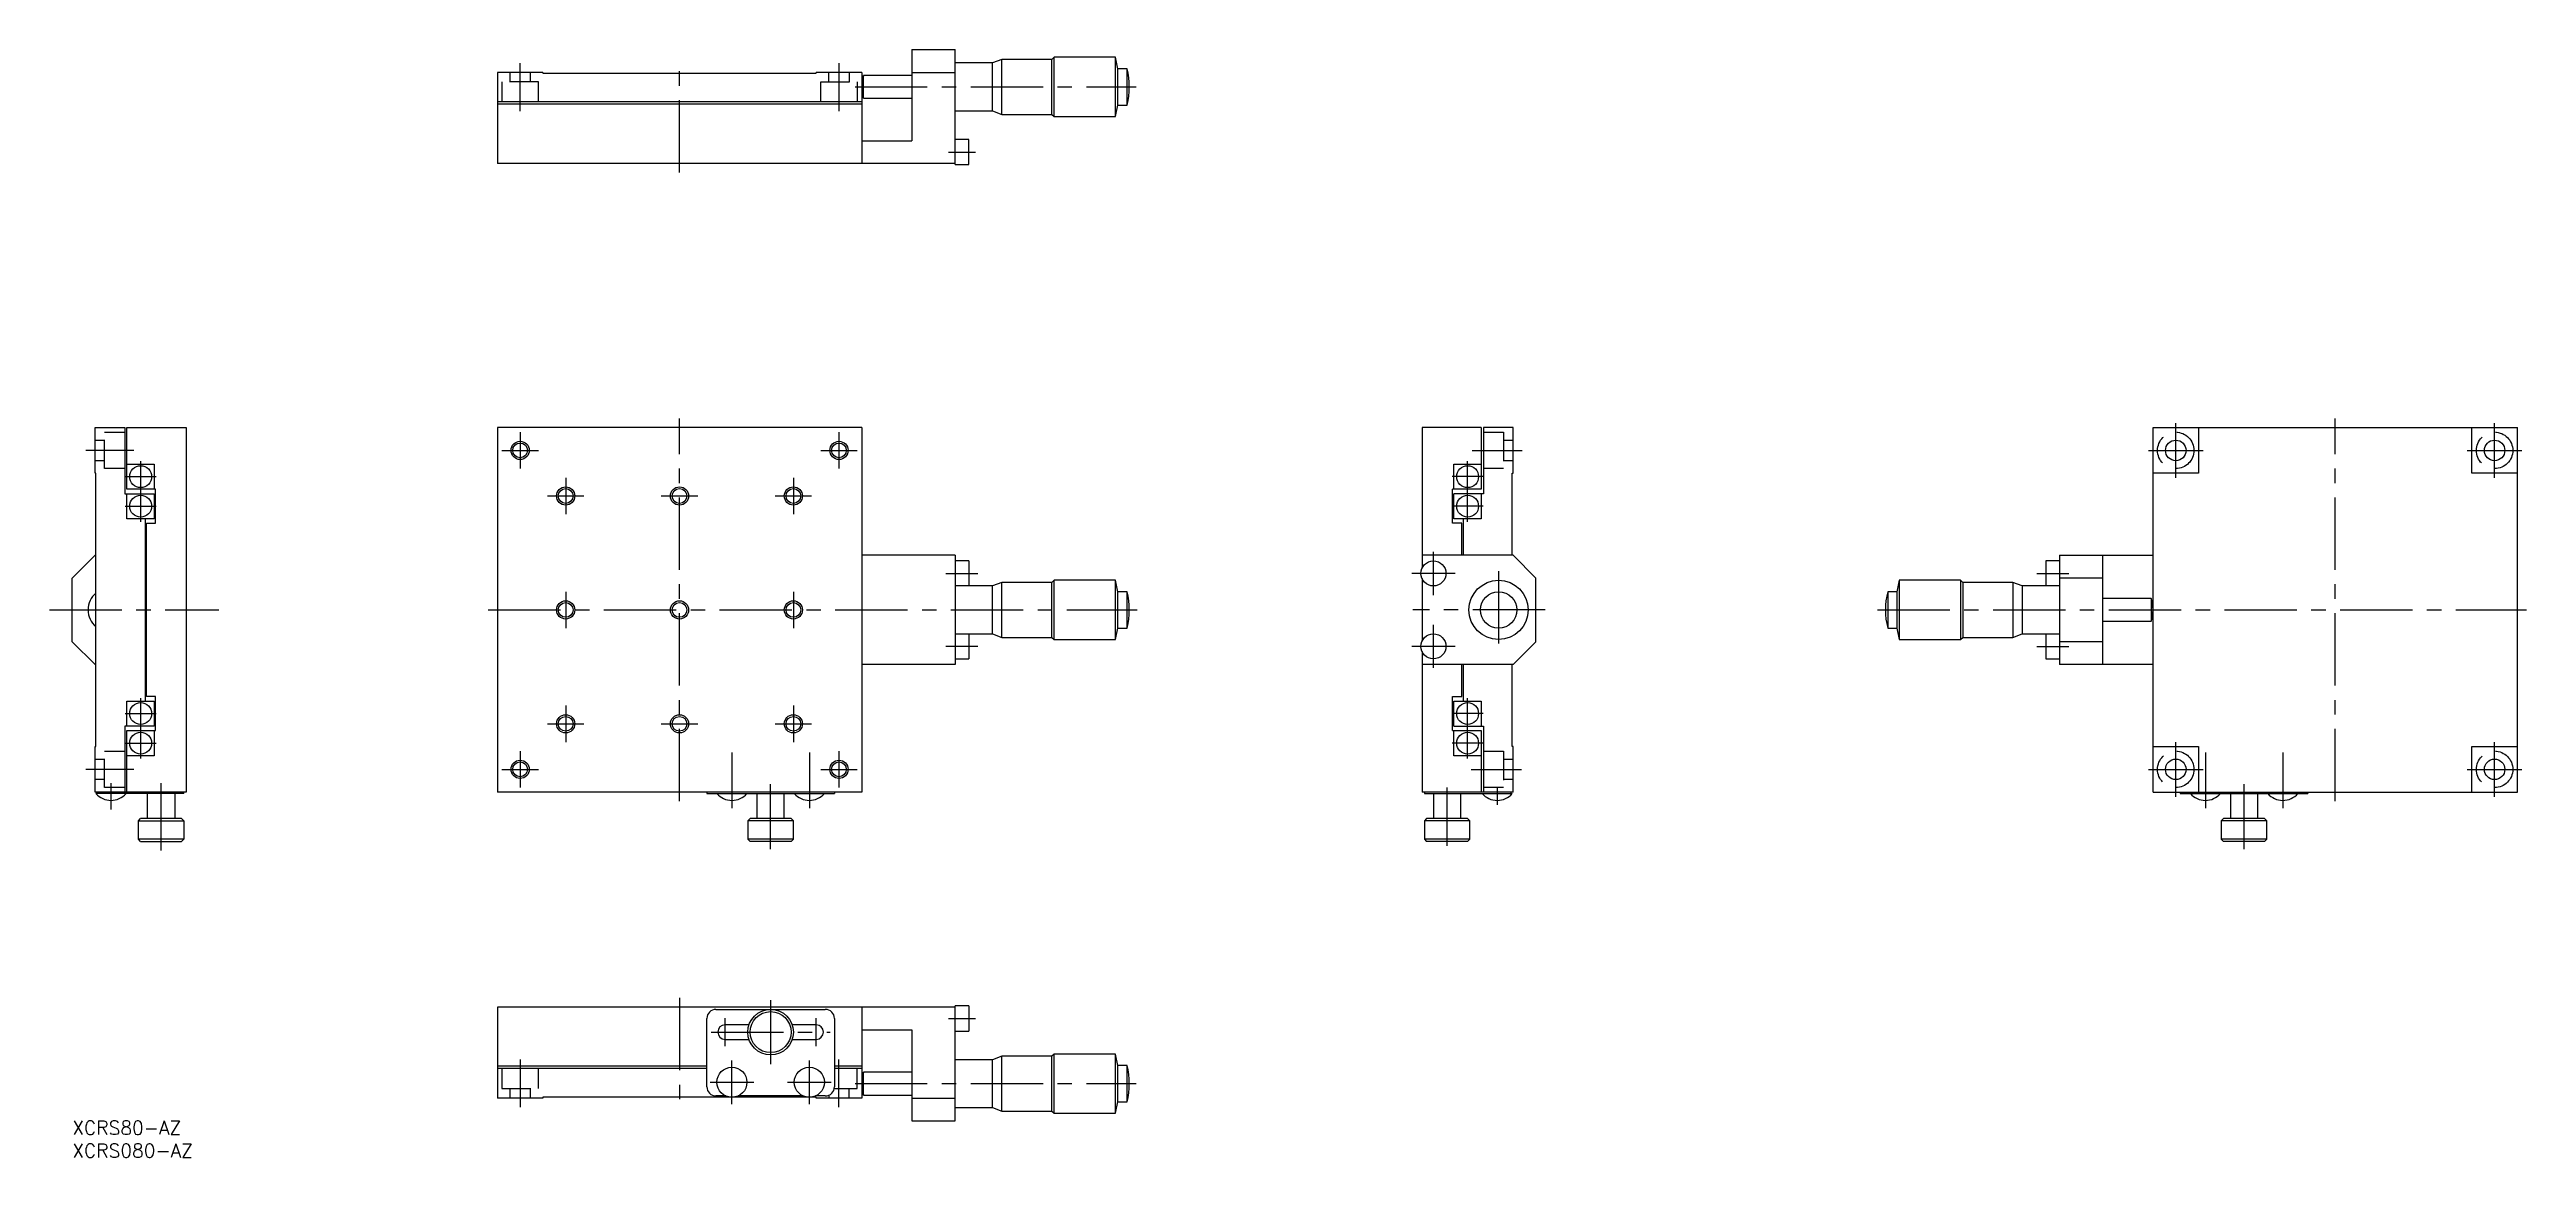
# Model space of a CAD drawing. Extents: x -5 to 539, y -8 to 235.
import ezdxf

# ---------------------------------------------------------------- set-up
doc = ezdxf.new("R2010")
doc.units = 0
doc.header["$LTSCALE"] = 0.5
doc.linetypes.add('CENTER', pattern=[50.8, 31.75, -6.35, 6.35, -6.35])
doc.linetypes.add('DASHED', pattern=[19.05, 12.7, -6.35])
for name, color, linetype in [('MSM_CENTER', 1, 'CENTER'), ('MSM_CONTINUOUS', 7, 'CONTINUOUS'), ('MSM_DASHED', 4, 'DASHED'), ('MSM_NARROW', 5, 'CONTINUOUS'), ('MSM_PART_NUMBER', 7, 'CONTINUOUS')]:
    doc.layers.add(name, color=color, linetype=linetype)
doc.styles.get("Standard").update_dxf_attribs({"font": 'txt.shx', "height": 3, "bigfont": 'bigfont.shx'})

# ---------------------------------------------------------------- blocks, each defined once
blk = doc.blocks.new('*U63')
at = {"layer": 'MSM_PART_NUMBER'}
blk.add_text('XCRS80-AZ', height=3, dxfattribs=at).set_placement((0, -3))
blk = doc.blocks.new('*U64')
at = {"layer": 'MSM_PART_NUMBER'}
blk.add_text('XCRS080-AZ', height=3, dxfattribs=at).set_placement((0, -8))

msp = doc.modelspace()

# ---------------------------------------------------------------- linework, layer by layer
at = {"layer": 'MSM_CENTER'}
for p, q in [((98.32, 221.65), (98.32, 232.15)), ((133.32, 208.15), (133.32, 231.95)), ((168.32, 232.15), (168.32, 221.65)), ((171.85, 226.95), (233.55, 226.95)), ((192.35, 212.65), (198.3, 212.65)), ((133.32, 70.17), (133.32, 154.17)), ((461.83, 141.17), (461.83, 153.18)), ((496.83, 70.17), (496.83, 154.17)), ((531.83, 141.17), (531.83, 153.18)), ((13.5, 147.17), (3, 147.17)), ((94.32, 147.17), (102.32, 147.17)), ((98.32, 151.17), (98.32, 143.17)), ((164.32, 147.17), (172.32, 147.17)), ((168.32, 151.17), (168.32, 143.17)), ((307.35, 147.17), (318.35, 147.17)), ((455.83, 147.17), (467.83, 147.17)), ((525.83, 147.17), (537.83, 147.17)), ((11.61, 141.42), (18.39, 141.42)), ((15, 144.82), (15, 131.53)), ((309.74, 141.42), (302.96, 141.42)), ((306.35, 131.53), (306.35, 144.82)), ((104.32, 137.17), (112.32, 137.17)), ((108.32, 141.17), (108.32, 133.17)), ((129.32, 137.17), (137.32, 137.17)), ((154.32, 137.17), (162.32, 137.17)), ((158.32, 141.17), (158.32, 133.17)), ((11.61, 134.92), (18.39, 134.92)), ((309.74, 134.92), (302.96, 134.92)), ((191.82, 120.17), (198.82, 120.17)), ((303.6, 120.17), (294.1, 120.17)), ((298.85, 115.42), (298.85, 124.92)), ((313.15, 120.67), (313.15, 103.67)), ((431.33, 120.17), (438.33, 120.17)), ((108.32, 116.17), (108.32, 108.17)), ((158.32, 116.17), (158.32, 108.17)), ((-5, 112.17), (32.2, 112.17)), ((91.32, 112.17), (233.83, 112.17)), ((323.35, 112.17), (294.35, 112.17)), ((298.85, 99.42), (298.85, 108.92)), ((396.32, 112.17), (538.83, 112.17)), ((198.82, 104.17), (191.82, 104.17)), ((303.6, 104.17), (294.1, 104.17)), ((431.33, 104.17), (438.33, 104.17)), ((15, 92.82), (15, 79.53)), ((306.35, 79.53), (306.35, 92.82)), ((11.61, 89.42), (18.39, 89.42)), ((104.32, 87.17), (112.32, 87.17)), ((108.32, 91.17), (108.32, 83.17)), ((129.32, 87.17), (137.32, 87.17)), ((154.32, 87.17), (162.32, 87.17)), ((158.32, 91.17), (158.32, 83.17)), ((309.74, 89.42), (302.96, 89.42)), ((11.61, 82.92), (18.39, 82.92)), ((309.74, 82.92), (302.96, 82.92)), ((461.83, 71.17), (461.83, 83.17)), ((531.83, 71.17), (531.83, 83.17)), ((13.5, 77.17), (3, 77.17)), ((94.32, 77.17), (102.32, 77.17)), ((98.32, 81.17), (98.32, 73.17)), ((144.82, 80.86), (144.82, 68.65)), ((161.82, 80.86), (161.82, 68.65)), ((164.32, 77.17), (172.32, 77.17)), ((168.32, 81.17), (168.32, 73.17)), ((307.15, 77.17), (318.15, 77.17)), ((455.83, 77.17), (467.83, 77.17)), ((468.33, 80.86), (468.33, 68.65)), ((485.33, 80.86), (485.33, 68.65)), ((525.83, 77.17), (537.83, 77.17)), ((8.5, 68.37), (8.5, 74.17)), ((19.5, 59.37), (19.5, 74.17)), ((153.32, 59.65), (153.32, 73.9)), ((301.85, 60.38), (301.85, 73.17)), ((312.85, 73.17), (312.85, 69.38)), ((476.83, 59.65), (476.83, 73.9)), ((133.32, 27), (133.32, 3.2)), ((143.32, 16.42), (143.32, 22.58)), ((153.32, 26.5), (153.32, 12.5)), ((163.32, 16.42), (163.32, 22.58)), ((192.35, 22.5), (198.3, 22.5)), ((140.25, 19.5), (166.4, 19.5)), ((98.32, 13.5), (98.32, 3)), ((144.82, 3.72), (144.82, 13.28)), ((161.82, 3.72), (161.82, 13.28)), ((168.32, 3), (168.32, 13.5)), ((140.05, 8.5), (149.6, 8.5)), ((157.05, 8.5), (166.6, 8.5)), ((171.85, 8.2), (233.55, 8.2))]:
    msp.add_line(p, q, dxfattribs=at)
at = {"layer": 'MSM_CONTINUOUS'}
for p, q in [((184.32, 235.15), (184.32, 215.15)), ((184.32, 235.15), (193.82, 235.15)), ((193.82, 209.9), (193.82, 235.15)), ((93.32, 230.15), (93.32, 210.15)), ((103.32, 230.15), (93.32, 230.15)), ((103.32, 230.15), (103.32, 229.95)), ((103.32, 229.95), (104.82, 229.95)), ((104.82, 229.95), (163.32, 229.95)), ((163.32, 229.95), (163.32, 230.15)), ((173.32, 230.15), (163.32, 230.15)), ((173.32, 230.15), (173.32, 210.15)), ((184.32, 229.45), (173.69, 229.45)), ((173.69, 224.45), (173.69, 229.45)), ((184.32, 230.15), (193.82, 230.15)), ((202.07, 232.2), (193.82, 232.2)), ((204.07, 233), (202.07, 232.2)), ((202.07, 221.7), (202.07, 232.2)), ((215.07, 233), (204.07, 233)), ((204.07, 220.9), (204.07, 233)), ((215.57, 233.45), (215.07, 233)), ((215.07, 220.9), (215.07, 233)), ((229.07, 233.45), (215.57, 233.45)), ((215.57, 220.45), (215.57, 233.45)), ((229.57, 230.95), (229.07, 233.45)), ((229.07, 220.45), (229.07, 233.45)), ((231.57, 230.95), (229.57, 230.95)), ((229.57, 222.95), (229.57, 230.95)), ((231.57, 222.95), (231.57, 230.95)), ((173.32, 223.65), (93.32, 223.65)), ((173.32, 223.15), (93.32, 223.15)), ((173.69, 224.45), (184.32, 224.45)), ((193.82, 221.7), (202.07, 221.7)), ((202.07, 221.7), (204.07, 220.9)), ((204.07, 220.9), (215.07, 220.9)), ((215.07, 220.9), (215.57, 220.45)), ((215.57, 220.45), (229.07, 220.45)), ((229.07, 220.45), (229.57, 222.95)), ((229.57, 222.95), (231.57, 222.95)), ((173.32, 215.15), (184.32, 215.15)), ((196.82, 215.4), (193.82, 215.4)), ((196.82, 209.9), (196.82, 215.4)), ((193.82, 210.15), (93.32, 210.15)), ((193.82, 209.9), (196.82, 209.9)), ((5, 142.17), (5, 152.17)), ((5, 152.17), (11.5, 152.17)), ((11.5, 152.17), (11.5, 137.67)), ((12, 138.67), (12, 152.17)), ((12, 152.17), (25, 152.17)), ((25, 152.17), (25, 72.17)), ((173.32, 152.17), (93.32, 152.17)), ((93.32, 152.17), (93.32, 72.17)), ((173.32, 152.17), (173.32, 72.17)), ((309.35, 152.17), (296.35, 152.17)), ((296.35, 152.17), (296.35, 121.32)), ((309.35, 152.17), (309.35, 138.67)), ((309.85, 152.17), (309.85, 137.67)), ((316.35, 152.17), (309.85, 152.17)), ((316.35, 142.17), (316.35, 152.17)), ((456.83, 72.17), (456.83, 152.17)), ((456.83, 152.17), (536.83, 152.17)), ((466.83, 152.17), (466.83, 142.17)), ((526.83, 142.17), (526.83, 152.17)), ((536.83, 72.17), (536.83, 152.17)), ((5.2, 142.17), (5, 142.17)), ((5.2, 82.17), (5.2, 142.17)), ((12, 144.17), (18, 144.17)), ((18, 144.17), (18, 138.67)), ((303.35, 144.17), (309.35, 144.17)), ((303.35, 138.67), (303.35, 144.17)), ((316.15, 124.17), (316.15, 142.17)), ((316.15, 142.17), (316.35, 142.17)), ((466.83, 142.17), (456.83, 142.17)), ((536.83, 142.17), (526.83, 142.17)), ((11.5, 137.67), (18, 137.67)), ((18.3, 138.67), (12, 138.67)), ((12, 132.17), (12, 137.67)), ((18, 137.67), (18, 132.17)), ((18.3, 131.17), (18.3, 138.67)), ((309.35, 138.67), (303.05, 138.67)), ((303.05, 131.17), (303.05, 138.67)), ((309.85, 137.67), (303.35, 137.67)), ((303.35, 132.17), (303.35, 137.67)), ((309.35, 137.67), (309.35, 132.17)), ((18, 132.17), (12, 132.17)), ((18, 132.17), (16, 132.17)), ((16, 132.17), (16, 92.17)), ((16.3, 93.17), (16.3, 131.17)), ((16.3, 131.17), (18.3, 131.17)), ((305.05, 131.17), (303.05, 131.17)), ((309.35, 132.17), (303.35, 132.17)), ((305.05, 124.17), (305.05, 131.17)), ((305.35, 132.17), (305.35, 124.17)), ((0, 119.17), (5, 124.17)), ((5.2, 124.17), (5, 124.17)), ((16.3, 124.17), (16, 124.17)), ((193.82, 124.17), (173.32, 124.17)), ((193.82, 124.17), (193.82, 100.17)), ((196.82, 122.92), (193.82, 122.92)), ((196.82, 122.92), (196.82, 117.42)), ((316.35, 124.17), (296.35, 124.17)), ((321.35, 119.17), (316.35, 124.17)), ((433.33, 122.92), (433.33, 117.42)), ((436.33, 122.92), (433.33, 122.92)), ((436.33, 124.17), (456.83, 124.17)), ((436.33, 124.17), (436.33, 100.17)), ((445.83, 100.17), (445.83, 124.17)), ((0, 105.17), (0, 119.17)), ((202.07, 117.42), (193.82, 117.42)), ((204.07, 118.22), (202.07, 117.42)), ((202.07, 106.92), (202.07, 117.42)), ((215.07, 118.22), (204.07, 118.22)), ((204.07, 106.12), (204.07, 118.22)), ((215.57, 118.67), (215.07, 118.22)), ((215.07, 106.12), (215.07, 118.22)), ((229.07, 118.67), (215.57, 118.67)), ((215.57, 105.67), (215.57, 118.67)), ((229.57, 116.17), (229.07, 118.67)), ((229.07, 105.67), (229.07, 118.67)), ((231.57, 116.17), (229.57, 116.17)), ((229.57, 108.17), (229.57, 116.17)), ((231.57, 108.17), (231.57, 116.17)), ((296.35, 119.03), (296.35, 105.32)), ((321.35, 105.17), (321.35, 119.17)), ((400.58, 116.17), (398.58, 116.17)), ((398.58, 116.17), (398.58, 108.17)), ((401.08, 118.67), (400.58, 116.17)), ((400.58, 116.17), (400.58, 108.17)), ((414.58, 118.67), (401.08, 118.67)), ((401.08, 118.67), (401.08, 105.67)), ((415.08, 118.22), (414.58, 118.67)), ((414.58, 118.67), (414.58, 105.67)), ((426.08, 118.22), (415.08, 118.22)), ((415.08, 118.22), (415.08, 106.12)), ((428.08, 117.42), (426.08, 118.22)), ((426.08, 118.22), (426.08, 106.12)), ((436.33, 117.42), (428.08, 117.42)), ((428.08, 117.42), (428.08, 106.92)), ((445.83, 119.17), (436.33, 119.17)), ((456.46, 114.67), (445.83, 114.67)), ((456.46, 114.67), (456.46, 109.67)), ((445.83, 109.67), (456.46, 109.67)), ((5, 100.17), (0, 105.17)), ((193.82, 106.92), (202.07, 106.92)), ((196.82, 106.92), (196.82, 101.42)), ((202.07, 106.92), (204.07, 106.12)), ((204.07, 106.12), (215.07, 106.12)), ((215.07, 106.12), (215.57, 105.67)), ((215.57, 105.67), (229.07, 105.67)), ((229.07, 105.67), (229.57, 108.17)), ((229.57, 108.17), (231.57, 108.17)), ((316.35, 100.17), (321.35, 105.17)), ((398.58, 108.17), (400.58, 108.17)), ((400.58, 108.17), (401.08, 105.67)), ((401.08, 105.67), (414.58, 105.67)), ((414.58, 105.67), (415.08, 106.12)), ((415.08, 106.12), (426.08, 106.12)), ((426.08, 106.12), (428.08, 106.92)), ((428.08, 106.92), (436.33, 106.92)), ((433.33, 106.92), (433.33, 101.42)), ((445.83, 105.17), (436.33, 105.17)), ((5.2, 100.17), (5, 100.17)), ((16.3, 100.17), (16, 100.17)), ((193.82, 100.17), (173.32, 100.17)), ((193.82, 101.42), (196.82, 101.42)), ((296.35, 103.03), (296.35, 72.17)), ((316.35, 100.17), (296.35, 100.17)), ((305.05, 93.17), (305.05, 100.17)), ((305.35, 100.17), (305.35, 92.17)), ((316.15, 82.17), (316.15, 100.17)), ((433.33, 101.42), (436.33, 101.42)), ((456.83, 100.17), (436.33, 100.17)), ((18.3, 93.17), (16.3, 93.17)), ((18.3, 85.67), (18.3, 93.17)), ((303.05, 93.17), (305.05, 93.17)), ((303.05, 85.67), (303.05, 93.17)), ((12, 92.17), (18, 92.17)), ((12, 86.67), (12, 92.17)), ((16, 92.17), (18, 92.17)), ((18, 92.17), (18, 86.67)), ((303.35, 86.67), (303.35, 92.17)), ((303.35, 92.17), (309.35, 92.17)), ((309.35, 92.17), (309.35, 86.67)), ((5, 82.17), (5.2, 82.17)), ((5, 72.17), (5, 82.17)), ((18, 86.67), (11.5, 86.67)), ((11.5, 86.67), (11.5, 72.17)), ((12, 72.17), (12, 85.67)), ((12, 85.67), (18.3, 85.67)), ((18, 85.67), (18, 80.17)), ((303.05, 85.67), (309.35, 85.67)), ((303.35, 86.67), (309.85, 86.67)), ((303.35, 80.17), (303.35, 85.67)), ((309.35, 85.67), (309.35, 72.17)), ((309.85, 86.67), (309.85, 72.17)), ((316.35, 82.17), (316.15, 82.17)), ((316.35, 72.17), (316.35, 82.17)), ((456.83, 82.17), (466.83, 82.17)), ((466.83, 82.17), (466.83, 72.17)), ((526.83, 82.17), (536.83, 82.17)), ((526.83, 72.17), (526.83, 82.17)), ((18, 80.17), (12, 80.17)), ((309.35, 80.17), (303.35, 80.17)), ((25, 72.17), (5, 72.17)), ((24.5, 71.87), (5.2, 71.87)), ((5.5, 72.17), (5.5, 71.87)), ((16.5, 66.37), (16.5, 71.87)), ((22.5, 71.87), (22.5, 66.37)), ((24.5, 71.87), (24.5, 72.17)), ((173.32, 72.17), (93.32, 72.17)), ((139.32, 72.17), (139.32, 71.87)), ((139.32, 71.87), (167.32, 71.87)), ((150.32, 71.87), (150.32, 66.37)), ((156.32, 66.37), (156.32, 71.87)), ((167.32, 72.17), (167.32, 71.87)), ((316.35, 72.17), (296.35, 72.17)), ((296.85, 72.17), (296.85, 71.87)), ((296.85, 71.87), (316.15, 71.87)), ((298.85, 71.87), (298.85, 66.37)), ((304.85, 66.37), (304.85, 71.87)), ((315.85, 72.17), (315.85, 71.87)), ((456.83, 72.17), (536.83, 72.17)), ((462.83, 72.17), (462.83, 71.87)), ((462.83, 71.87), (490.83, 71.87)), ((473.83, 71.87), (473.83, 66.37)), ((479.83, 66.37), (479.83, 71.87)), ((490.83, 72.17), (490.83, 71.87)), ((14.5, 65.87), (15, 66.37)), ((14.5, 65.87), (24.5, 65.87)), ((14.5, 61.87), (14.5, 65.87)), ((24, 66.37), (15, 66.37)), ((24, 66.37), (24.5, 65.87)), ((24.5, 65.87), (24.5, 61.87)), ((148.82, 66.37), (148.32, 65.87)), ((148.32, 65.87), (148.32, 61.87)), ((158.32, 65.87), (148.32, 65.87)), ((157.82, 66.37), (148.82, 66.37)), ((158.32, 65.87), (157.82, 66.37)), ((158.32, 61.87), (158.32, 65.87)), ((297.35, 66.37), (296.85, 65.87)), ((296.85, 65.87), (296.85, 61.87)), ((306.85, 65.87), (296.85, 65.87)), ((306.35, 66.37), (297.35, 66.37)), ((306.85, 65.87), (306.35, 66.37)), ((306.85, 61.87), (306.85, 65.87)), ((472.33, 66.37), (471.83, 65.87)), ((471.83, 65.87), (471.83, 61.87)), ((481.83, 65.87), (471.83, 65.87)), ((481.33, 66.37), (472.33, 66.37)), ((481.83, 65.87), (481.33, 66.37)), ((481.83, 61.87), (481.83, 65.87)), ((24.5, 61.87), (14.5, 61.87)), ((15, 61.37), (14.5, 61.87)), ((15, 61.37), (24, 61.37)), ((24.5, 61.87), (24, 61.37)), ((148.32, 61.87), (148.82, 61.37)), ((158.32, 61.87), (148.32, 61.87)), ((157.82, 61.37), (148.82, 61.37)), ((157.82, 61.37), (158.32, 61.87)), ((296.85, 61.87), (297.35, 61.37)), ((306.85, 61.87), (296.85, 61.87)), ((306.35, 61.37), (297.35, 61.37)), ((306.35, 61.37), (306.85, 61.87)), ((471.83, 61.87), (472.33, 61.37)), ((481.83, 61.87), (471.83, 61.87)), ((481.33, 61.37), (472.33, 61.37)), ((481.33, 61.37), (481.83, 61.87)), ((193.82, 25), (93.32, 25)), ((93.32, 25), (93.32, 5)), ((139.32, 7.5), (139.32, 22.5)), ((141.32, 24.5), (165.32, 24.5)), ((167.32, 22.5), (167.32, 7.5)), ((173.32, 25), (173.32, 5)), ((196.82, 25.25), (193.82, 25.25)), ((193.82, 0), (193.82, 25.25)), ((196.82, 25.25), (196.82, 19.75)), ((148.59, 21.1), (143.32, 21.1)), ((143.32, 17.9), (148.59, 17.9)), ((163.32, 21.1), (158.06, 21.1)), ((158.06, 17.9), (163.32, 17.9)), ((173.32, 20), (184.32, 20)), ((184.32, 20), (184.32, 0)), ((193.82, 19.75), (196.82, 19.75)), ((139.32, 12), (93.32, 12)), ((139.32, 11.5), (93.32, 11.5)), ((173.32, 12), (167.32, 12)), ((173.32, 11.5), (167.32, 11.5)), ((202.07, 13.45), (193.82, 13.45)), ((204.07, 14.25), (202.07, 13.45)), ((202.07, 2.95), (202.07, 13.45)), ((215.07, 14.25), (204.07, 14.25)), ((204.07, 2.15), (204.07, 14.25)), ((215.57, 14.7), (215.07, 14.25)), ((215.07, 2.15), (215.07, 14.25)), ((229.07, 14.7), (215.57, 14.7)), ((215.57, 1.7), (215.57, 14.7)), ((229.57, 12.2), (229.07, 14.7)), ((229.07, 1.7), (229.07, 14.7)), ((231.57, 12.2), (229.57, 12.2)), ((229.57, 4.2), (229.57, 12.2)), ((231.57, 4.2), (231.57, 12.2)), ((143.45, 5.5), (141.32, 5.5)), ((160.45, 5.5), (146.2, 5.5)), ((165.32, 5.5), (163.2, 5.5)), ((184.32, 10.7), (173.69, 10.7)), ((173.69, 5.7), (173.69, 10.7)), ((173.69, 5.7), (184.32, 5.7)), ((103.32, 5), (93.32, 5)), ((163.32, 5.2), (103.32, 5.2)), ((103.32, 5.2), (103.32, 5)), ((163.32, 5), (163.32, 5.2)), ((173.32, 5), (163.32, 5)), ((184.32, 5), (193.82, 5)), ((184.32, 0), (193.82, 0)), ((193.82, 2.95), (202.07, 2.95)), ((202.07, 2.95), (204.07, 2.15)), ((204.07, 2.15), (215.07, 2.15)), ((215.07, 2.15), (215.57, 1.7)), ((215.57, 1.7), (229.07, 1.7)), ((229.07, 1.7), (229.57, 4.2)), ((229.57, 4.2), (231.57, 4.2))]:
    msp.add_line(p, q, dxfattribs=at)
for centre, radius in [((98.32, 147.17), 1.62), ((168.32, 147.17), 1.62), ((461.83, 147.17), 2.25), ((531.83, 147.17), 2.25), ((15, 141.42), 2.4), ((306.35, 141.42), 2.4), ((15, 134.92), 2.4), ((108.32, 137.17), 1.62), ((133.32, 137.17), 1.62), ((158.32, 137.17), 1.62), ((306.35, 134.92), 2.4), ((298.85, 120.17), 2.75), ((313.15, 112.17), 6.5), ((313.15, 112.17), 4), ((108.32, 112.17), 1.62), ((133.32, 112.17), 1.62), ((158.32, 112.17), 1.62), ((298.85, 104.17), 2.75), ((15, 89.42), 2.4), ((108.32, 87.17), 1.62), ((133.32, 87.17), 1.62), ((158.32, 87.17), 1.62), ((306.35, 89.42), 2.4), ((15, 82.92), 2.4), ((306.35, 82.92), 2.4), ((98.32, 77.17), 1.62), ((168.32, 77.17), 1.62), ((461.83, 77.17), 2.25), ((531.83, 77.17), 2.25), ((153.32, 19.5), 5), ((153.32, 19.5), 4.5), ((144.82, 8.5), 3.3), ((161.82, 8.5), 3.3)]:
    msp.add_circle(centre, radius, dxfattribs=at)
for centre, radius, start, end in [((181.95, 226.95), 8.63, 163.1627, 196.8373), ((215.82, 226.95), 16.25, 345.75, 14.25), ((8.2, 112.17), 4.75, 129.1667, 230.8333), ((215.82, 112.17), 16.25, 345.75, 14.25), ((414.33, 112.17), 16.25, 165.75, 194.25), ((448.2, 112.17), 8.63, 343.1627, 16.8373), ((8.5, 74.75), 4.38, 221.1121, 318.8879), ((144.82, 74.75), 4.38, 221.1121, 318.8879), ((161.82, 74.75), 4.38, 221.1121, 318.8879), ((312.85, 74.75), 4.38, 221.1121, 318.8879), ((468.33, 74.75), 4.38, 221.1121, 318.8879), ((485.33, 74.75), 4.38, 221.1121, 318.8879), ((141.32, 22.5), 2, 90, 180), ((165.32, 22.5), 2, 0, 90), ((143.32, 19.5), 1.6, 90, 270), ((163.32, 19.5), 1.6, 270, 90), ((215.82, 8.2), 16.25, 345.75, 14.25), ((141.32, 7.5), 2, 180, 270), ((165.32, 7.5), 2, 270, 0), ((181.95, 8.2), 8.63, 163.1627, 196.8373)]:
    msp.add_arc(centre, radius, start, end, dxfattribs=at)
at = {"layer": 'MSM_DASHED'}
for p, q in [((96.07, 230.15), (96.07, 228.05)), ((100.57, 228.05), (100.57, 230.15)), ((166.07, 228.05), (166.07, 230.15)), ((170.57, 230.15), (170.57, 228.05)), ((102.32, 228.05), (94.32, 228.05)), ((94.32, 228.05), (94.32, 223.65)), ((102.32, 223.65), (102.32, 228.05)), ((164.32, 228.05), (172.32, 228.05)), ((164.32, 223.65), (164.32, 228.05)), ((172.32, 228.05), (172.32, 223.65)), ((5, 149.42), (7.1, 149.42)), ((7.1, 143.17), (7.1, 151.17)), ((7.1, 151.17), (11.5, 151.17)), ((309.85, 151.17), (314.25, 151.17)), ((314.25, 151.17), (314.25, 143.17)), ((314.25, 149.42), (316.35, 149.42)), ((7.1, 144.92), (5, 144.92)), ((11.5, 143.17), (7.1, 143.17)), ((314.25, 143.17), (309.85, 143.17)), ((316.35, 144.92), (314.25, 144.92)), ((5, 79.42), (7.1, 79.42)), ((7.1, 73.17), (7.1, 81.17)), ((7.1, 81.17), (11.5, 81.17)), ((309.85, 81.17), (314.25, 81.17)), ((314.25, 81.17), (314.25, 73.17)), ((314.25, 79.42), (316.35, 79.42)), ((7.1, 74.92), (5, 74.92)), ((11.5, 73.17), (7.1, 73.17)), ((314.25, 73.17), (309.85, 73.17)), ((316.35, 74.92), (314.25, 74.92)), ((94.32, 11.5), (94.32, 7.1)), ((102.32, 7.1), (102.32, 11.5)), ((172.32, 7.1), (172.32, 11.5)), ((94.32, 7.1), (102.32, 7.1)), ((96.07, 7.1), (96.07, 5)), ((100.57, 5), (100.57, 7.1)), ((166.07, 5.65), (166.07, 5)), ((167.28, 7.1), (172.32, 7.1)), ((170.57, 5), (170.57, 7.1))]:
    msp.add_line(p, q, dxfattribs=at)
for centre in [(461.83, 147.17), (531.83, 147.17), (461.83, 77.17), (531.83, 77.17)]:
    msp.add_circle(centre, 4, dxfattribs=at)
at = {"layer": 'MSM_NARROW'}
for centre in [(98.32, 147.17), (168.32, 147.17), (108.32, 137.17), (133.32, 137.17), (158.32, 137.17), (108.32, 112.17), (133.32, 112.17), (158.32, 112.17), (108.32, 87.17), (133.32, 87.17), (158.32, 87.17), (98.32, 77.17), (168.32, 77.17)]:
    msp.add_circle(centre, 2, dxfattribs=at)

# ---------------------------------------------------------------- block references
at = {"layer": 'MSM_CONTINUOUS'}
for name in ['*U63', '*U64']:
    msp.add_blockref(name, (0, 0), dxfattribs=at)

doc.saveas('drawing.dxf')
